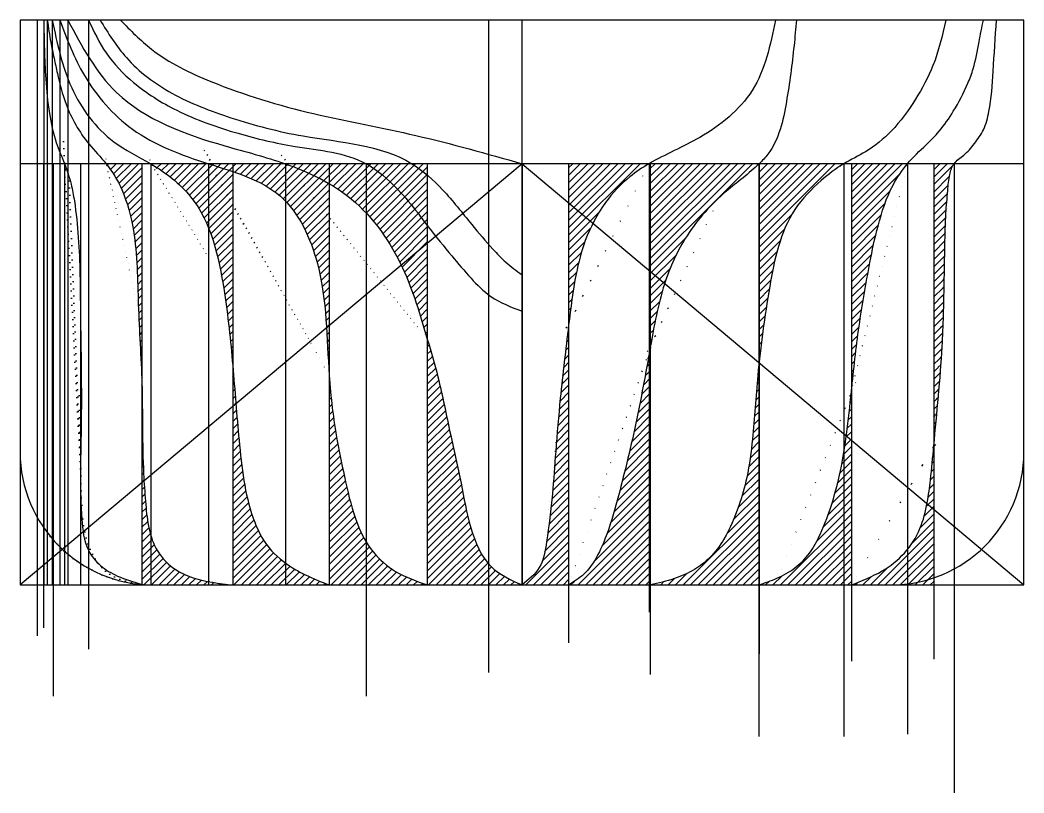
# Model space of a CAD drawing. Header units: inches. Extents: x 2352 to 5451, y 15 to 423.
# Drawn here: x 4758.13 to 4781.83, y 175.82 to 194.08 of the extents above; entities that cross this region are included whole.
import ezdxf

# ---------------------------------------------------------------- set-up
doc = ezdxf.new("R2010")
doc.units = ezdxf.units.IN
doc.header["$MEASUREMENT"] = 0
for name, color, linetype in [('St-1', 7, 'Continuous'), ('St-2', 7, 'Continuous'), ('St0', 7, 'Continuous'), ('St1', 7, 'Continuous'), ('St15', 7, 'Continuous'), ('St16', 7, 'Continuous'), ('St17', 7, 'Continuous'), ('St18', 7, 'Continuous'), ('St19', 7, 'Continuous'), ('St2', 7, 'Continuous'), ('St3', 7, 'Continuous'), ('St4', 250, 'Continuous'), ('St5', 7, 'Continuous'), ('St6', 7, 'Continuous')]:
    doc.layers.add(name, color=color, linetype=linetype)
pattern_1 = [(45, (1446.233015782568, 101.6322909856204), (-0.08838834764831845, 0.08838834764831845), [])]

msp = doc.modelspace()

# ---------------------------------------------------------------- hatches: boundary and pattern name
at = {"layer": 'St1'}
h = msp.add_hatch(dxfattribs=at)
h.set_pattern_fill('ANSI31', color=256)
h.set_pattern_definition(pattern_1)
edge = h.paths.add_edge_path()
edge.add_line((4767.745494922891, 190.6830051187676), (4764.394394922891, 190.6830051187676))
edge.add_spline(control_points=[(4764.394394922891, 190.6830051187676), (4764.951574410578, 190.4869754366319), (4766.126523384845, 189.9235456288609), (4767.223921812643, 188.3290242637896), (4767.578291011337, 187.1120182200605), (4767.745494922891, 186.5430513004991)], knot_values=[6.403456095654477, 6.403456095654477, 6.403456095654477, 6.403456095654493, 8.173420790402275, 10.19728005206136, 11.97531637048232, 11.97531637048232, 11.97531637048232, 11.97531637048285], degree=3, periodic=0)
edge.add_line((4767.745494922891, 186.5430513005), (4767.745494922891, 190.6830051187676))
edge = h.paths.add_edge_path()
edge.add_spline(control_points=[(4769.980794922892, 180.7360051187676), (4769.714207740711, 180.856538590171), (4769.123791807363, 181.123486466045), (4768.727679050899, 182.1052178487055), (4768.54642546145, 183.1732643495822), (4768.266540198642, 184.36125886965), (4768.051011905235, 185.506965570956), (4767.832854018324, 186.2457829234557), (4767.745494922891, 186.5430513004989)], knot_values=[11.97531637048231, 11.97531637048231, 11.97531637048231, 11.97531637048231, 12.82551850103684, 13.85827593492851, 14.93469141155728, 16.12363723328686, 17.50389530124209, 18.43286665709516, 18.43286665709569, 18.43286665709569, 18.43286665709569], degree=3, periodic=0)
edge.add_line((4767.745494922891, 186.543051300498), (4767.745494922891, 180.7360051187676))
edge.add_line((4767.745494922892, 180.7360051187676), (4769.980794922892, 180.7360051187676))
at = {"layer": 'St15'}
h = msp.add_hatch(dxfattribs=at)
h.set_pattern_fill('ANSI31', color=256)
h.set_pattern_definition(pattern_1)
edge = h.paths.add_edge_path()
edge.add_spline(control_points=[(4779.703294922891, 184.0192746823618), (4779.775067967114, 184.8017168457866), (4779.909595476602, 186.076290460511), (4779.947260922017, 187.6611672118284), (4779.964151122676, 188.7106489207056), (4779.976378740123, 189.4431080165093), (4780.029803523469, 189.9992076879957), (4780.061779027793, 190.3912406812279), (4780.128192845921, 190.6108953513538), (4780.180794922891, 190.6830051187675)], knot_values=[4.140971724869678, 4.140971724876218, 4.140971724876218, 4.140971724876218, 6.4974014545018, 7.983608298653781, 8.894667502636052, 9.646295111668476, 10.1818761090625, 10.56490858922714, 10.83792341538788, 10.83792341538788, 10.83792341538788, 10.8379234153879], degree=3, periodic=0)
edge.add_line((4780.180794922891, 190.6830051187676), (4779.703294922891, 190.6830051187676))
edge.add_line((4779.703294922891, 190.6830051187676), (4779.703294922891, 184.0192746823618))
h = msp.add_hatch(dxfattribs=at)
h.set_pattern_fill('ANSI31', color=256)
h.set_pattern_definition(pattern_1)
edge = h.paths.add_edge_path()
edge.add_spline(control_points=[(4779.703294922891, 184.0192746823596), (4779.678610438285, 183.7501739113454), (4779.639716684859, 183.3030376646899), (4779.553100606319, 182.647339530787), (4779.40337759816, 182.0409388909653), (4779.040336540653, 181.4645233950244), (4778.463399135914, 181.0151168932872), (4778.005494443533, 180.8339091408148), (4777.758094922891, 180.7360051187676)], knot_values=[0, 0, 0, 6.540545882671722e-12, 0.8104331370737663, 1.34611851422311, 1.984990246133205, 2.668794212794994, 3.345574741945116, 4.140971724876218, 4.140971724876218, 4.140971724876218, 4.140971724876218], degree=3, periodic=0)
edge.add_line((4777.758094922891, 180.7360051187676), (4778.690794922891, 180.7360051187676))
edge.add_arc((4778.690794922892, 183.8760051187675), 3.139999999999937, 270, 288.8112903203802)
edge.add_line((4779.703294922891, 180.9037259007262), (4779.703294922891, 184.0192746823652))
h.paths.add_polyline_path([(4779.703294922891, 180.9037259007262, -0.08226456226019375), (4778.690794922892, 180.7360051187676), (4779.703294922891, 180.7360051187676)], flags=17)
at = {"layer": 'St16'}
h = msp.add_hatch(dxfattribs=at)
h.set_pattern_fill('ANSI31', color=256)
h.set_pattern_definition(pattern_1)
edge = h.paths.add_edge_path()
edge.add_spline(control_points=[(4777.758094922891, 185.3079689657709), (4777.811552100383, 185.8213777432079), (4777.890433216915, 186.5878625870999), (4778.061187416838, 187.5982414354083), (4778.195232799009, 188.3904526086112), (4778.383345147437, 189.261750979414), (4778.643905215719, 190.0695803980606), (4778.950123196701, 190.5282370185805), (4779.08079492289, 190.683005118767)], knot_values=[5.419982918667409, 5.419982918667409, 5.419982918667409, 5.419982918667917, 6.968176551148647, 7.730231658280623, 8.49378634556909, 9.377609661384053, 10.40714513554337, 11.01493172940466, 11.01493172940466, 11.01493172940466, 11.0149317294054], degree=3, periodic=0)
edge.add_line((4779.08079492289, 190.6830051187676), (4777.758094922891, 190.6830051187676))
edge.add_line((4777.758094922891, 190.6830051187676), (4777.758094922891, 185.3079689657712))
h = msp.add_hatch(dxfattribs=at)
h.set_pattern_fill('ANSI31', color=256)
h.set_pattern_definition(pattern_1)
edge = h.paths.add_edge_path()
edge.add_spline(control_points=[(4777.758094922891, 185.3079689657707), (4777.722761576279, 184.9686235094996), (4777.66073842432, 184.3774874243158), (4777.525968141789, 183.5015385602818), (4777.329437123695, 182.7055892801858), (4777.073463343057, 182.0178751646569), (4776.794038672791, 181.4763573024246), (4776.437599477075, 181.1202039530592), (4776.014399623901, 180.886070194941), (4775.714636270465, 180.7848015447777), (4775.570194922891, 180.7360051187676)], knot_values=[0, 5.080380560684716e-13, 5.080380560684716e-13, 5.080380560684716e-13, 1.023302478842376, 1.783143160223648, 2.657317705462116, 3.476898465206649, 3.982621741797841, 4.471517422976735, 4.962963630774276, 5.419982918667917, 5.419982918667917, 5.419982918667917, 5.419982918667917], degree=3, periodic=0)
edge.add_line((4775.570194922891, 180.7360051187676), (4777.758094922891, 180.7360051187676))
edge.add_line((4777.758094922891, 180.7360051187676), (4777.758094922891, 185.3079689657707))
at = {"layer": 'St17'}
h = msp.add_hatch(dxfattribs=at)
h.set_pattern_fill('ANSI31', color=256)
h.set_pattern_definition(pattern_1)
edge = h.paths.add_edge_path()
edge.add_line((4777.580794922892, 190.6830051187676), (4775.570194922891, 190.6830051187676))
edge.add_line((4775.570194922891, 190.6830051187676), (4775.570194922891, 185.9220493953332))
edge.add_spline(control_points=[(4775.570194922891, 185.9220493953289), (4775.633057737161, 186.5404770349267), (4775.810153648753, 187.779901737284), (4776.137764027966, 189.3890863246644), (4776.969592866813, 190.2434417078546), (4777.391260301052, 190.5691594907223), (4777.580794922892, 190.6830051187676)], knot_values=[4.320649399441841, 4.320649399441841, 4.320649399441841, 4.320649399441841, 6.195834622914218, 8.10830849334483, 9.03759613194784, 9.702390790032489, 9.702390790032489, 9.702390790032489, 9.702390790032535], degree=3, periodic=0)
h = msp.add_hatch(dxfattribs=at)
h.set_pattern_fill('ANSI31', color=256)
h.set_pattern_definition(pattern_1)
edge = h.paths.add_edge_path()
edge.add_spline(control_points=[(4775.570194922891, 185.9220493953289), (4775.561974597214, 185.8411800186621), (4775.506333123057, 185.2634143634054), (4775.455143473612, 184.373761375436), (4775.322275023192, 183.340566625057), (4775.095111862548, 182.5471355536197), (4774.823036686624, 181.8962553739264), (4774.452976663812, 181.386625641534), (4774.045462675161, 181.0754665807284), (4773.563492252374, 180.8637320448901), (4773.203833565555, 180.7806759604146), (4773.010394922891, 180.7360051187676)], knot_values=[9.702390790032535, 9.702390790032535, 9.702390790032535, 9.702390790032535, 9.947601466993202, 11.45249918674701, 12.36855209667346, 13.06564590822191, 13.92339756755899, 14.47228648861593, 14.93314468652432, 15.44421621448154, 16.03897590892392, 16.03897590892392, 16.03897590892392, 16.03897590892392], degree=3, periodic=0)
edge.add_line((4773.010394922891, 180.7360051187676), (4775.570194922891, 180.7360051187676))
edge.add_line((4775.570194922891, 180.7360051187676), (4775.570194922891, 185.9220493953289))
at = {"layer": 'St18'}
h = msp.add_hatch(dxfattribs=at)
h.set_pattern_fill('ANSI31', color=256)
h.set_pattern_definition(pattern_1)
edge = h.paths.add_edge_path()
edge.add_spline(control_points=[(4773.010394922891, 186.3523190430082), (4773.100031291898, 186.854072574435), (4773.261563514471, 187.7715755296327), (4773.8443542247, 189.0607445342562), (4774.679474168272, 189.9840172460536), (4775.337843318029, 190.4483326518031), (4775.580794922891, 190.683005118768)], knot_values=[3.562186593852893, 3.562186593853861, 3.562186593853861, 3.562186593853861, 5.088717727824355, 6.347179170332634, 7.751305076528194, 8.761409941731005, 8.761409941731866, 8.761409941731866, 8.761409941731866], degree=3, periodic=0)
edge.add_line((4775.580794922891, 190.6830051187676), (4773.010394922891, 190.6830051187676))
edge.add_line((4773.010394922891, 190.6830051187676), (4773.010394922891, 186.3523190430107))
h = msp.add_hatch(dxfattribs=at)
h.set_pattern_fill('ANSI31', color=256)
h.set_pattern_definition(pattern_1)
edge = h.paths.add_edge_path()
edge.add_spline(control_points=[(4773.010394922891, 186.3523190430079), (4772.900547583328, 185.7374314571469), (4772.679671939192, 184.5227367250932), (4772.313830476774, 183.0197587137037), (4772.009294155231, 181.9477115370146), (4771.742654622602, 181.3613900225199), (4771.458167062987, 180.9655416130537), (4771.208207293053, 180.8130591856051), (4771.081894922891, 180.7360051187676)], knot_values=[8.761409941730898, 8.761409941730898, 8.761409941730898, 8.761409941731866, 10.63213926383366, 12.46744351586723, 13.40227377933358, 13.96677690410299, 14.3971348465653, 14.83676828674473, 14.83676828674473, 14.83676828674473, 14.83676828674473], degree=3, periodic=0)
edge.add_line((4771.081894922891, 180.7360051187676), (4773.010394922891, 180.7360051187676))
edge.add_line((4773.010394922891, 180.7360051187676), (4773.010394922891, 186.3523190430098))
at = {"layer": 'St19'}
h = msp.add_hatch(dxfattribs=at)
h.set_pattern_fill('ANSI31', color=256)
h.set_pattern_definition(pattern_1)
edge = h.paths.add_edge_path()
edge.add_spline(control_points=[(4771.081894922891, 186.8676615960261), (4771.130750103129, 187.2735150427597), (4771.211237139504, 187.9501213167917), (4771.465891502617, 188.9420091167188), (4771.883189714802, 189.7406779597535), (4772.434292461298, 190.3351717954931), (4772.822136856944, 190.5907201768233), (4772.980794922892, 190.6830051187679)], knot_values=[4.761142450283289, 4.761142450283289, 4.761142450283289, 4.761142450291885, 5.986752140143097, 6.803563499735641, 7.820874046426892, 8.65461430493844, 9.206062706610819, 9.206062706611679, 9.206062706611679, 9.206062706611679], degree=3, periodic=0)
edge.add_line((4772.980794922892, 190.6830051187676), (4771.081894922891, 190.6830051187676))
edge.add_line((4771.081894922891, 190.6830051187676), (4771.081894922891, 186.8676615960318))
h = msp.add_hatch(dxfattribs=at)
h.set_pattern_fill('ANSI31', color=256)
h.set_pattern_definition(pattern_1)
edge = h.paths.add_edge_path()
edge.add_spline(control_points=[(4771.081894922891, 186.8676615960232), (4771.012774611215, 186.2934601173501), (4770.891389758009, 185.3016449123802), (4770.780608262045, 183.9737478456415), (4770.702668004361, 182.835695528487), (4770.592219283547, 181.9339807674129), (4770.45953187093, 181.1227682658242), (4770.13537983197, 180.8608915436967), (4769.980794922892, 180.7360051187676)], knot_values=[9.206062706603081, 9.206062706611677, 9.206062706611677, 9.206062706611677, 10.9400553629694, 12.20287516068204, 13.20820326244025, 14.34644842344412, 14.9791694552818, 15.55598598360373, 15.55598598360373, 15.55598598360373, 15.55598598360373], degree=3, periodic=0)
edge.add_line((4769.980794922892, 180.7360051187676), (4771.081894922891, 180.7360051187676))
edge.add_line((4771.081894922891, 180.7360051187676), (4771.081894922891, 186.8676615960308))
at = {"layer": 'St2'}
h = msp.add_hatch(dxfattribs=at)
h.set_pattern_fill('ANSI31', color=256)
h.set_pattern_definition(pattern_1)
edge = h.paths.add_edge_path()
edge.add_line((4765.428994922891, 190.6830051187676), (4762.58079492289, 190.6830051187676))
edge.add_spline(control_points=[(4762.58079492289, 190.6830051187676), (4763.18990716096, 190.4884049125666), (4764.439072403472, 190.1434932462052), (4765.388256935811, 188.0478267170622), (4765.368090982347, 186.5696083905174), (4765.428994922891, 185.6900753198458)], knot_values=[5.106627802663025, 5.106627802663025, 5.106627802663025, 5.106627802663041, 6.967474303878229, 8.78220325054414, 11.43144877855364, 11.43144877856714, 11.43144877856714, 11.43144877856714], degree=3, periodic=0)
edge.add_line((4765.428994922891, 185.6900753198478), (4765.428994922891, 190.6830051187676))
edge = h.paths.add_edge_path()
edge.add_spline(control_points=[(4767.745494922892, 180.7360051187676), (4767.48685491663, 180.8257441292255), (4767.004586219738, 180.993074451628), (4766.416358418771, 181.5055738153298), (4766.025229836426, 182.2547475761183), (4765.81706112596, 183.1594054211639), (4765.56477941066, 184.3245191161571), (4765.464906194839, 185.1714692821143), (4765.428994922891, 185.6900753198414)], knot_values=[11.43144877855364, 11.43144877855364, 11.43144877855364, 11.43144877855364, 12.24674896503065, 12.95168443038197, 13.70961348426579, 14.74165163080245, 15.72681390946953, 17.28890949412457, 17.28890949412457, 17.28890949412457, 17.28890949413807], degree=3, periodic=0)
edge.add_line((4765.428994922891, 185.6900753198414), (4765.428994922891, 180.7360051187676))
edge.add_line((4765.428994922891, 180.7360051187676), (4767.745494922892, 180.7360051187676))
at = {"layer": 'St3'}
h = msp.add_hatch(dxfattribs=at)
h.set_pattern_fill('ANSI31', color=256)
h.set_pattern_definition(pattern_1)
edge = h.paths.add_edge_path()
edge.add_line((4763.151494922892, 190.6830051187676), (4761.215494922893, 190.6830051187676))
edge.add_spline(control_points=[(4761.215494922893, 190.6830051187676), (4761.569339716757, 190.4723720474367), (4762.548960239937, 189.7293817324906), (4762.961002077494, 187.8596814446533), (4763.099807890711, 186.5088583796261), (4763.151494922891, 185.9190666643917)], knot_values=[4.293740718904703, 4.293740718904707, 4.293740718904707, 4.293740718904707, 5.515178663675556, 7.863794907414716, 9.649581624411411, 9.649581624411411, 9.649581624411411, 9.649581624416138], degree=3, periodic=0)
edge.add_line((4763.151494922892, 185.9190666643815), (4763.151494922892, 190.6830051187676))
edge = h.paths.add_edge_path()
edge.add_spline(control_points=[(4765.428994922891, 180.7360051187676), (4765.239587455507, 180.8099540401369), (4764.942490251612, 180.9259474488088), (4764.451234193087, 181.1965628065713), (4763.952387478364, 181.5940836245236), (4763.587883236812, 182.3427226143752), (4763.395006795842, 183.2134217083492), (4763.269245726299, 184.4227727083681), (4763.202765064818, 185.3340320111737), (4763.151494922891, 185.9190666643901)], knot_values=[9.649581624411411, 9.649581624411411, 9.649581624411411, 9.649581624411411, 10.25841756511729, 10.60457805676821, 11.33261219620889, 12.12701433145465, 13.04349944258291, 14.00220413508597, 15.77358729579788, 15.77358729580261, 15.77358729580261, 15.77358729580261], degree=3, periodic=0)
edge.add_line((4763.151494922892, 185.9190666643817), (4763.151494922892, 180.7360051187676))
edge.add_line((4763.151494922892, 180.7360051187676), (4765.428994922891, 180.7360051187676))
at = {"layer": 'St4'}
h = msp.add_hatch(dxfattribs=at)
h.set_pattern_fill('ANSI31', color=256)
h.set_pattern_definition(pattern_1)
edge = h.paths.add_edge_path()
edge.add_line((4761.006094922891, 190.6830051187676), (4760.163294922891, 190.6830051187676))
edge.add_spline(control_points=[(4760.163294922891, 190.6830051187674), (4760.310116747995, 190.4983413485365), (4760.608182899811, 190.0001841732444), (4760.898597252641, 188.8670626033357), (4760.902962208292, 187.3202364296721), (4760.988448869771, 186.1194252687363), (4761.006094922891, 185.4979590613051)], knot_values=[3.74048075509568, 3.740480755095913, 3.740480755095913, 3.740480755095913, 4.448370696101047, 5.459354286910619, 7.20614947166488, 9.071958560954902, 9.071958560982434, 9.071958560982434, 9.071958560982434], degree=3, periodic=0)
edge.add_line((4761.006094922892, 185.4979590613026), (4761.006094922891, 190.6830051187676))
edge = h.paths.add_edge_path()
edge.add_spline(control_points=[(4763.151494922892, 180.7360051187676), (4762.833695436544, 180.7721445583979), (4762.344941299368, 180.8277245747081), (4761.69787816497, 181.1219910770967), (4761.310914827316, 181.5649772478293), (4761.142002029354, 182.1393213162077), (4761.087404245181, 182.731690578717), (4761.007285834655, 183.8548412743243), (4761.026334401114, 184.7851565050447), (4761.006094922892, 185.497959061296)], knot_values=[9.071958560954902, 9.071958560954902, 9.071958560954902, 9.071958560954902, 10.02556958870549, 10.5385478887952, 11.17000624077587, 11.71685997047387, 12.30766465082906, 12.95410949856396, 15.09413492945524, 15.09413492945524, 15.09413492945524, 15.09413492948277], degree=3, periodic=0)
edge.add_line((4761.006094922892, 185.4979590613047), (4761.006094922892, 180.7471820317267))
edge.add_arc((4761.270794922892, 183.8760051187675), 3.139999999999936, 265.164263274259, 270)
edge.add_line((4761.270794922892, 180.7360051187676), (4763.151494922892, 180.7360051187676))
at = {"layer": 'St5'}
h = msp.add_hatch(dxfattribs=at)
h.set_pattern_fill('ANSI31', color=256)
h.set_pattern_definition(pattern_1)
h.paths.add_polyline_path([(4769.980794922892, 194.0760051187676), (4758.773594922892, 194.0760051187676), (4758.773594922891, 181.9724315951025, 0.2340062996317556), (4761.270794922892, 180.7360051187676), (4769.980794922892, 180.7360051187676)])
h.paths.add_polyline_path([(4769.980794922892, 190.6830051187676), (4761.006094922891, 190.6830051187676), (4761.006094922892, 180.7471820317267, 0.02110301372142997), (4761.270794922892, 180.7360051187676), (4769.980794922892, 180.7360051187676)])
edge = h.paths.add_edge_path(flags=16)
edge.add_line((4761.006094922891, 190.6830051187676), (4759.556794922891, 190.6830051187676))
edge.add_line((4759.556794922892, 190.6830051187676), (4759.556794922891, 183.5228148121332))
edge.add_spline(control_points=[(4759.556794922893, 183.5228148121144), (4759.55905594094, 183.413189041434), (4759.561295407205, 183.3035253121514), (4759.564003743276, 183.1938382600264)], knot_values=[10.62933537937585, 10.62933537937585, 10.62933537937585, 10.6293353794038, 10.95852070276817, 10.95852070276817, 10.95852070276817, 10.95852070276817], degree=3, periodic=0)
edge.add_spline(control_points=[(4759.564003743276, 183.1938382600264), (4759.564845174786, 183.1597604574935), (4759.565731863185, 183.1256804037606), (4759.566678515274, 183.0915985377257)], knot_values=[10.95852070276817, 10.95852070276817, 10.95852070276817, 10.95852070276817, 11.06079268682631, 11.06079268682631, 11.06079268682631, 11.06079268682631], degree=3, periodic=0)
edge.add_spline(control_points=[(4759.566678515274, 183.0915985377257), (4759.568308740619, 183.0329063080704), (4759.570116795069, 182.9742087038285), (4759.572177787276, 182.9155079664828)], knot_values=[11.06079268682631, 11.06079268682631, 11.06079268682631, 11.06079268682631, 11.23691481492537, 11.23691481492537, 11.23691481492537, 11.23691481492537], degree=3, periodic=0)
edge.add_spline(control_points=[(4759.572177787276, 182.9155079664828), (4759.573717853691, 182.8716441256586), (4759.578034680951, 182.7590169281561), (4759.583489163985, 182.646384363154), (4759.587723210338, 182.577694525615)], knot_values=[11.23691481492537, 11.23691481492537, 11.23691481492537, 11.23691481492537, 11.36852121957856, 11.57482114281365, 11.57482114281365, 11.57482114281365, 11.57482114281365], degree=3, periodic=0)
edge.add_spline(control_points=[(4759.587723210338, 182.577694525615), (4759.590687828942, 182.529598885366), (4759.594095619795, 182.4815400375002), (4759.59811132107, 182.4335444302965)], knot_values=[11.57482114281365, 11.57482114281365, 11.57482114281365, 11.57482114281365, 11.71926939377468, 11.71926939377468, 11.71926939377468, 11.71926939377468], degree=3, periodic=0)
edge.add_spline(control_points=[(4759.59811132107, 182.4335444302965), (4759.601264087714, 182.3958626060989), (4759.604791568815, 182.3582197632864), (4759.608773487721, 182.3206287012321)], knot_values=[11.71926939377468, 11.71926939377468, 11.71926939377468, 11.71926939377468, 11.83267713909703, 11.83267713909703, 11.83267713909703, 11.83267713909703], degree=3, periodic=0)
edge.add_spline(control_points=[(4759.608773487721, 182.3206287012321), (4759.614387672812, 182.2676283300247), (4759.623395869895, 182.1945164147395), (4759.634556636446, 182.121669665612), (4759.637827481798, 182.1015572326932)], knot_values=[11.83267713909703, 11.83267713909703, 11.83267713909703, 11.83267713909703, 11.99257293004832, 12.05367626579677, 12.05367626579677, 12.05367626579677, 12.05367626579677], degree=3, periodic=0)
edge.add_spline(control_points=[(4759.637827481798, 182.1015572326932), (4759.643533298202, 182.0664721591651), (4759.649802212034, 182.0314745131384), (4759.656742984059, 181.9966092003451)], knot_values=[12.05367626579677, 12.05367626579677, 12.05367626579677, 12.05367626579677, 12.1602677973232, 12.1602677973232, 12.1602677973232, 12.1602677973232], degree=3, periodic=0)
edge.add_spline(control_points=[(4759.656742984059, 181.9966092003451), (4759.660135494706, 181.9795677322637), (4759.663688516242, 181.9625578793729), (4759.667414748924, 181.945584885424)], knot_values=[12.1602677973232, 12.1602677973232, 12.1602677973232, 12.1602677973232, 12.21236760761382, 12.21236760761382, 12.21236760761382, 12.21236760761382], degree=3, periodic=0)
edge.add_spline(control_points=[(4759.667414748924, 181.945584885424), (4759.679042528785, 181.8926203354244), (4759.692356976221, 181.840014704488), (4759.70774400748, 181.787927331799)], knot_values=[12.21236760761382, 12.21236760761382, 12.21236760761382, 12.21236760761382, 12.37494605520035, 12.37494605520035, 12.37494605520035, 12.37494605520035], degree=3, periodic=0)
edge.add_spline(control_points=[(4759.70774400748, 181.787927331799), (4759.715732944383, 181.7608836008301), (4759.724280583525, 181.733979575692), (4759.733440937564, 181.7072375574214)], knot_values=[12.37494605520035, 12.37494605520035, 12.37494605520035, 12.37494605520035, 12.45935668239991, 12.45935668239991, 12.45935668239991, 12.45935668239991], degree=3, periodic=0)
edge.add_spline(control_points=[(4759.733440937564, 181.7072375574214), (4759.736831036453, 181.6973407689323), (4759.740305054022, 181.6874661692343), (4759.743865728038, 181.6776148887097)], knot_values=[12.45935668239991, 12.45935668239991, 12.45935668239991, 12.45935668239991, 12.49059569043475, 12.49059569043475, 12.49059569043475, 12.49059569043475], degree=3, periodic=0)
edge.add_spline(control_points=[(4759.743865728038, 181.6776148887097), (4759.746848175645, 181.6693633812995), (4759.749891420242, 181.6611282343064), (4759.752997070688, 181.6529101120041)], knot_values=[12.49059569043475, 12.49059569043475, 12.49059569043475, 12.49059569043475, 12.51676172089534, 12.51676172089534, 12.51676172089534, 12.51676172089534], degree=3, periodic=0)
edge.add_spline(control_points=[(4759.752997070688, 181.6529101120041), (4759.763380800269, 181.6254328536542), (4759.774462162643, 181.5981459137265), (4759.786301291805, 181.57107412067)], knot_values=[12.51676172089534, 12.51676172089534, 12.51676172089534, 12.51676172089534, 12.60424773686222, 12.60424773686222, 12.60424773686222, 12.60424773686222], degree=3, periodic=0)
edge.add_spline(control_points=[(4759.786301291805, 181.57107412067), (4759.786302579522, 181.57107117613), (4759.786303867247, 181.5710682315925), (4759.786305154982, 181.5710652870576)], knot_values=[12.60424773686222, 12.60424773686222, 12.60424773686222, 12.60424773686222, 12.60425725252574, 12.60425725252574, 12.60425725252574, 12.60425725252574], degree=3, periodic=0)
edge.add_spline(control_points=[(4759.786305154982, 181.5710652870576), (4759.791320623136, 181.5595969105503), (4759.802141315501, 181.5355885726813), (4759.81358219121, 181.5117589206571), (4759.819744797618, 181.4993347807331)], knot_values=[12.60425725252574, 12.60425725252574, 12.60425725252574, 12.60425725252574, 12.64131886505783, 12.68210554437949, 12.68210554437949, 12.68210554437949, 12.68210554437949], degree=3, periodic=0)
edge.add_spline(control_points=[(4759.819744797618, 181.4993347807331), (4759.824100540618, 181.4905533728484), (4759.828540432894, 181.4818023460111), (4759.833063840586, 181.4730858546362)], knot_values=[12.68210554437949, 12.68210554437949, 12.68210554437949, 12.68210554437949, 12.71093365397699, 12.71093365397699, 12.71093365397699, 12.71093365397699], degree=3, periodic=0)
edge.add_spline(control_points=[(4759.833063840586, 181.4730858546362), (4759.837157591946, 181.4651973000669), (4759.841319746774, 181.4573370318361), (4759.84554983522, 181.4495081294215)], knot_values=[12.71093365397699, 12.71093365397699, 12.71093365397699, 12.71093365397699, 12.73702352269915, 12.73702352269915, 12.73702352269915, 12.73702352269915], degree=3, periodic=0)
edge.add_spline(control_points=[(4759.84554983522, 181.4495081294215), (4759.859596559075, 181.4235109353467), (4759.874392376279, 181.3978596072041), (4759.889920082603, 181.3726669046791)], knot_values=[12.73702352269915, 12.73702352269915, 12.73702352269915, 12.73702352269915, 12.82365934272075, 12.82365934272075, 12.82365934272075, 12.82365934272075], degree=3, periodic=0)
edge.add_spline(control_points=[(4759.889920082603, 181.3726669046791), (4759.904060122683, 181.3497256011785), (4759.918807083472, 181.3271646140076), (4759.934147973291, 181.3050690930092)], knot_values=[12.82365934272075, 12.82365934272075, 12.82365934272075, 12.82365934272075, 12.9025527698617, 12.9025527698617, 12.9025527698617, 12.9025527698617], degree=3, periodic=0)
edge.add_spline(control_points=[(4759.934147973291, 181.3050690930092), (4759.939723176257, 181.2970391145881), (4759.945376822336, 181.2890706125614), (4759.951108287942, 181.2811676740195)], knot_values=[12.9025527698617, 12.9025527698617, 12.9025527698617, 12.9025527698617, 12.93122430548883, 12.93122430548883, 12.93122430548883, 12.93122430548883], degree=3, periodic=0)
edge.add_spline(control_points=[(4759.951108287942, 181.2811676740195), (4759.956420121601, 181.2738433528349), (4759.961798796754, 181.2665753460659), (4759.967243816999, 181.2593669072106)], knot_values=[12.93122430548883, 12.93122430548883, 12.93122430548883, 12.93122430548883, 12.95779664116803, 12.95779664116803, 12.95779664116803, 12.95779664116803], degree=3, periodic=0)
edge.add_spline(control_points=[(4759.967243816999, 181.2593669072106), (4759.984981381217, 181.2358848738411), (4760.00342298614, 181.2130349631239), (4760.022551471845, 181.1909296443663)], knot_values=[12.95779664116803, 12.95779664116803, 12.95779664116803, 12.95779664116803, 13.04435802923673, 13.04435802923673, 13.04435802923673, 13.04435802923673], degree=3, periodic=0)
edge.add_spline(control_points=[(4760.022551471845, 181.1909296443663), (4760.039998525363, 181.1707674273782), (4760.058017010638, 181.1512246533869), (4760.076593906801, 181.1323866635494)], knot_values=[13.04435802923673, 13.04435802923673, 13.04435802923673, 13.04435802923673, 13.12331049801416, 13.12331049801416, 13.12331049801416, 13.12331049801416], degree=3, periodic=0)
edge.add_spline(control_points=[(4760.076593906801, 181.1323866635494), (4760.083229838084, 181.1256574658959), (4760.089937023708, 181.1190182001041), (4760.096714870166, 181.1124727561302)], knot_values=[13.12331049801416, 13.12331049801416, 13.12331049801416, 13.12331049801416, 13.1515134417582, 13.1515134417582, 13.1515134417582, 13.1515134417582], degree=3, periodic=0)
edge.add_spline(control_points=[(4760.096714870166, 181.1124727561302), (4760.102835816489, 181.1065616881425), (4760.109014390667, 181.1007271370841), (4760.115250155573, 181.094971967959)], knot_values=[13.1515134417582, 13.1515134417582, 13.1515134417582, 13.1515134417582, 13.17698299257681, 13.17698299257681, 13.17698299257681, 13.17698299257681], degree=3, periodic=0)
edge.add_spline(control_points=[(4760.115250155573, 181.094971967959), (4760.135299235176, 181.0764680882169), (4760.155939515617, 181.0587848076671), (4760.1771564684, 181.0420173487616)], knot_values=[13.17698299257681, 13.17698299257681, 13.17698299257681, 13.17698299257681, 13.25887207267031, 13.25887207267031, 13.25887207267031, 13.25887207267031], degree=3, periodic=0)
edge.add_spline(control_points=[(4760.1771564684, 181.0420173487616), (4760.188073498311, 181.033389773809), (4760.199143204688, 181.0250046665514), (4760.210363608353, 181.016874998896)], knot_values=[13.25887207267031, 13.25887207267031, 13.25887207267031, 13.25887207267031, 13.30100750775904, 13.30100750775904, 13.30100750775904, 13.30100750775904], degree=3, periodic=0)
edge.add_spline(control_points=[(4760.210363608353, 181.016874998896), (4760.214556199676, 181.0138372851837), (4760.218769831376, 181.0108352359869), (4760.223004400202, 181.007869528052)], knot_values=[13.30100750775904, 13.30100750775904, 13.30100750775904, 13.30100750775904, 13.31675174164049, 13.31675174164049, 13.31675174164049, 13.31675174164049], degree=3, periodic=0)
edge.add_spline(control_points=[(4760.223004400202, 181.007869528052), (4760.226281346962, 181.0055744969847), (4760.229570831986, 181.0033012289987), (4760.232872807424, 181.0010500377159)], knot_values=[13.31675174164049, 13.31675174164049, 13.31675174164049, 13.31675174164049, 13.32893551249149, 13.32893551249149, 13.32893551249149, 13.32893551249149], degree=3, periodic=0)
edge.add_spline(control_points=[(4760.232872807424, 181.0010500377159), (4760.233015570661, 181.0009527058726), (4760.244368061214, 180.9932174531424), (4760.25586812155, 180.9857432322391), (4760.267360104351, 180.9786045847709)], knot_values=[13.32893551249149, 13.32893551249149, 13.32893551249149, 13.32893551249149, 13.32946228641958, 13.37081757021032, 13.37081757021032, 13.37081757021032, 13.37081757021032], degree=3, periodic=0)
edge.add_spline(control_points=[(4760.267360104351, 180.9786045847709), (4760.278706137839, 180.9715565988293), (4760.290185289691, 180.9647440820292), (4760.301790519246, 180.958154580352)], knot_values=[13.37081757021032, 13.37081757021032, 13.37081757021032, 13.37081757021032, 13.41164763782069, 13.41164763782069, 13.41164763782069, 13.41164763782069], degree=3, periodic=0)
edge.add_spline(control_points=[(4760.301790519246, 180.958154580352), (4760.306115061504, 180.955699085755), (4760.310457110738, 180.9532745587285), (4760.314816302635, 180.9508803548528)], knot_values=[13.41164763782069, 13.41164763782069, 13.41164763782069, 13.41164763782069, 13.42686244697007, 13.42686244697007, 13.42686244697007, 13.42686244697007], degree=3, periodic=0)
edge.add_spline(control_points=[(4760.314816302635, 180.9508803548528), (4760.326072564793, 180.944698065309), (4760.337443129188, 180.9387179616108), (4760.348921723365, 180.9329289486033)], knot_values=[13.42686244697007, 13.42686244697007, 13.42686244697007, 13.42686244697007, 13.46614997652072, 13.46614997652072, 13.46614997652072, 13.46614997652072], degree=3, periodic=0)
edge.add_spline(control_points=[(4760.348921723365, 180.9329289486033), (4760.373124059058, 180.9207229559546), (4760.397806659445, 180.9093664893296), (4760.422910729163, 180.8987555473448)], knot_values=[13.46614997652072, 13.46614997652072, 13.46614997652072, 13.46614997652072, 13.54898677378893, 13.54898677378893, 13.54898677378893, 13.54898677378893], degree=3, periodic=0)
edge.add_spline(control_points=[(4760.422910729163, 180.8987555473448), (4760.435969613972, 180.8932358419481), (4760.449142547363, 180.8879178737191), (4760.462421253177, 180.8827870032)], knot_values=[13.54898677378893, 13.54898677378893, 13.54898677378893, 13.54898677378893, 13.59207764334393, 13.59207764334393, 13.59207764334393, 13.59207764334393], degree=3, periodic=0)
edge.add_spline(control_points=[(4760.462421253177, 180.8827870032), (4760.486083643639, 180.8736438936723), (4760.510081909489, 180.8650949041907), (4760.534369219279, 180.8570571959941)], knot_values=[13.59207764334393, 13.59207764334393, 13.59207764334393, 13.59207764334393, 13.66886471846446, 13.66886471846446, 13.66886471846446, 13.66886471846446], degree=3, periodic=0)
edge.add_spline(control_points=[(4760.534369219279, 180.8570571959941), (4760.586004356047, 180.8399689237396), (4760.638945951586, 180.8251916077936), (4760.692743982256, 180.8119292146413)], knot_values=[13.66886471846446, 13.66886471846446, 13.66886471846446, 13.66886471846446, 13.83211503972402, 13.83211503972402, 13.83211503972402, 13.83211503972402], degree=3, periodic=0)
edge.add_spline(control_points=[(4760.692743982256, 180.8119292146413), (4760.722532378134, 180.8045857224617), (4760.75258335057, 180.7977066941959), (4760.782820502346, 180.791156993063)], knot_values=[13.83211503972402, 13.83211503972402, 13.83211503972402, 13.83211503972402, 13.92250803620094, 13.92250803620094, 13.92250803620094, 13.92250803620094], degree=3, periodic=0)
edge.add_spline(control_points=[(4760.782820502346, 180.791156993063), (4760.799057886567, 180.787639796251), (4760.815348959363, 180.7842175675694), (4760.83168189023, 180.7808693803962)], knot_values=[13.92250803620094, 13.92250803620094, 13.92250803620094, 13.92250803620094, 13.97104917610749, 13.97104917610749, 13.97104917610749, 13.97104917610749], degree=3, periodic=0)
edge.add_spline(control_points=[(4760.83168189023, 180.7808693803962), (4760.889470234292, 180.7690229950834), (4760.947782578593, 180.7581034983039), (4761.006094922892, 180.7471840015245)], knot_values=[13.97104917610749, 13.97104917610749, 13.97104917610749, 13.97104917610749, 14.14279496482971, 14.14279496482971, 14.14279496482971, 14.14279496482971], degree=3, periodic=0)
edge.add_line((4761.006094922892, 180.7471840015245), (4761.006094922891, 190.6830051187676))
h.paths.add_polyline_path([(4759.180794922891, 190.6830051187676), (4758.773594922892, 190.6830051187676), (4758.773594922891, 181.9724315951025, 0.04783040297424605), (4759.180794922892, 181.5326101456568)], flags=16)
edge = h.paths.add_edge_path(flags=16)
edge.add_spline(control_points=[(4759.556794922891, 183.5228148121237), (4759.530890984744, 184.7787708120564), (4759.480719398997, 186.9631525464662), (4759.555490637141, 189.2686356897639), (4759.284315706719, 190.3767607079978), (4759.219812666238, 190.5675873516452), (4759.180794922901, 190.6830051188294)], knot_values=[3.439763911072406, 3.439763911100354, 3.439763911100354, 3.439763911100354, 7.21116072262118, 10.02517062349896, 10.26409216256273, 10.62933537930596, 10.6293353794038, 10.6293353794038, 10.6293353794038], degree=3, periodic=0)
edge.add_line((4759.180794922891, 190.6830051188641), (4759.180794922892, 181.5326101456567))
edge.add_arc((4761.270794922892, 183.8760051187675), 3.139999999999915, 228.2712365701159, 236.9165560794923)
edge.add_line((4759.556794922891, 181.2450729645685), (4759.556794922891, 183.5228148120956))
h.paths.add_polyline_path([(4769.980794922892, 194.0760051187676), (4758.773594922892, 194.0760051187676), (4758.773594922892, 190.6830051187676), (4759.180794922891, 190.6830051187676), (4769.980794922892, 190.6830051187676)], flags=17)
edge = h.paths.add_edge_path(flags=16)
edge.add_line((4759.556794922892, 190.6830051187676), (4759.180794922923, 190.6830051187676))
edge.add_spline(control_points=[(4759.180794922901, 190.6830051188294), (4759.219812666238, 190.5675873516452), (4759.284315706719, 190.3767607079978), (4759.555490637141, 189.2686356897639), (4759.480719398997, 186.9631525464662), (4759.530890984744, 184.7787708120564), (4759.556794922891, 183.5228148121237)], knot_values=[3.439763911072407, 3.439763911072407, 3.439763911072407, 3.439763911170243, 3.805007127913473, 4.043928666977246, 6.857938567855026, 10.62933537937585, 10.62933537937585, 10.62933537937585, 10.6293353794038], degree=3, periodic=0)
edge.add_line((4759.556794922891, 183.5228148121018), (4759.556794922891, 190.6830051187676))
edge = h.paths.add_edge_path(flags=16)
edge.add_spline(control_points=[(4761.006094922892, 180.7471840015245), (4760.729946462274, 180.7988952174362), (4760.220154682585, 180.8943581895295), (4759.761704465346, 181.5115080645366), (4759.611887031366, 182.1516262227016), (4759.571035059508, 182.8223097618045), (4759.561872040267, 183.2766500786045), (4759.556794922891, 183.5228148121144)], knot_values=[10.62933537937585, 10.62933537937585, 10.62933537937585, 10.62933537937585, 11.44266805778598, 12.13081147914773, 12.77955741415724, 13.40360912462699, 14.14279496480176, 14.1427949648297, 14.1427949648297, 14.1427949648297], degree=3, periodic=0)
edge.add_line((4759.556794922891, 183.5228148120958), (4759.556794922891, 181.2450729645685))
edge.add_arc((4761.270794922892, 183.8760051187675), 3.139999999999916, 236.916556079492, 265.1646094653941)

# ---------------------------------------------------------------- linework, layer by layer
for p, q in [((4781.830794922892, 194.0760051187676), (4758.130794922891, 194.0760051187676)), ((4758.130794922891, 194.0760051187676), (4758.130794922891, 190.6830051187676)), ((4769.980794922892, 180.7360051187676), (4769.980794922892, 194.0760051187676)), ((4781.830794922891, 183.8760051187676), (4781.830794922892, 194.0760051187676)), ((4781.830794922892, 190.6830051187676), (4758.130794922891, 190.6830051187676)), ((4758.130794922891, 190.6830051187676), (4758.130794922891, 183.8760051187676)), ((4781.830794922892, 183.8760051187676), (4781.830794922892, 190.6830051187676)), ((4758.130794922891, 183.8760051187676), (4758.130794922891, 180.7360051187676)), ((4781.830794922892, 180.7360051187676), (4781.830794922891, 183.8760051187676)), ((4758.130794922891, 180.7360051187676), (4761.270794922892, 180.7360051187676)), ((4761.270794922892, 180.7360051187676), (4778.690794922893, 180.7360051187676)), ((4778.690794922892, 180.7360051187676), (4781.830794922892, 180.7360051187676))]:
    msp.add_line(p, q)
at = {"color": 5}
for q in [(4758.130794922891, 180.7360051187676), (4781.830794922892, 180.7360051187676)]:
    msp.add_line((4769.980794922892, 190.6830051187676), q, dxfattribs=at)
for centre, start, end in [((4761.270794922892, 183.8760051187676), 180, 270), ((4778.690794922892, 183.8760051187676), 270, 0)]:
    msp.add_arc(centre, 3.14, start, end)
at = {"layer": 'St-1'}
msp.add_spline([(4760.019594922892, 194.0760051187676), (4760.6407455239, 193.1884430183819), (4761.714975069964, 192.3504416072834), (4763.109842049827, 191.7708730104683), (4764.81060784708, 191.3389809981132), (4767.380794922891, 190.6830051187676), (4768.105829135909, 190.0688144486317), (4768.793128760489, 189.2484502112021), (4769.292950453952, 188.6658796451262), (4769.600567164881, 188.3556398991705), (4769.980794922892, 188.0606051187676)], degree=3, dxfattribs=at)
at = {"layer": 'St-2'}
msp.add_spline([(4760.500794922892, 194.0760051187676), (4761.235239078748, 193.3886564819514), (4762.631647612084, 192.6276476061472), (4765.061681969403, 191.86777232421), (4767.476033437711, 191.3506214843934), (4769.980794922892, 190.6830051187676)], degree=3, dxfattribs=at)
at = {"layer": 'St0', "color": 5}
for p, q in [((4759.748994922892, 194.0760051187676), (4759.748994922892, 179.2214692335202)), ((4769.189594922892, 194.0760051187676), (4769.189594922892, 178.667294106153)), ((4766.298994922891, 190.6830051187717), (4766.298994922891, 178.1131189787858))]:
    msp.add_line(p, q, dxfattribs=at)
at = {"layer": 'St0'}
msp.add_spline([(4759.748994922892, 194.0760051187676), (4760.163899234395, 193.3000331285549), (4760.809076336981, 192.6048838811081), (4761.831632555591, 191.9444651459872), (4763.277860001502, 191.4013479971773), (4764.627709069268, 191.0929210345917), (4766.298994922891, 190.6830051187676), (4767.0505248607, 190.0735301024384), (4767.525852350286, 189.5122222767714), (4767.773786481773, 189.1843260207912), (4768.326453310868, 188.506610915275), (4768.776956670005, 187.9796106191476), (4769.243944981031, 187.5514215189565), (4769.980794922892, 187.2016051187676)], degree=3, dxfattribs=at)
at = {"layer": 'St1'}
for p, q in [((4759.255194922892, 194.0760051187676), (4759.255194922892, 180.7360051187676)), ((4764.394394922891, 190.6830051187676), (4764.394394922891, 180.7360051187676)), ((4767.745494922891, 190.6830051187676), (4767.745494922892, 180.7360051187676)), ((4769.980794922892, 190.6830051187676), (4769.980794922892, 180.7360051187676))]:
    msp.add_line(p, q, dxfattribs=at)
msp.add_spline([(4759.255194922892, 194.0760051187676), (4760.408208365803, 192.3663343241925), (4762.962862033099, 191.1062039496238), (4764.394394922891, 190.6830051187676), (4765.954790747985, 189.8475771507861), (4767.160566800031, 188.2221201617168), (4767.745494922891, 186.5430513004986), (4767.996097488894, 185.6485200635321), (4768.289569718609, 184.2998220304122), (4768.541451274875, 183.1378634043755), (4768.7734183387, 182.0867394537273), (4769.250020660512, 181.1705308835304), (4769.980794922892, 180.7360051187676)], degree=3, dxfattribs=at)
at = {"layer": 'St15', "color": 5}
for p, q in [((4779.703294922891, 190.6830051187676), (4779.703294922891, 178.9831947650351)), ((4780.180794922891, 190.6830051187676), (4780.180794922891, 175.8244510364128))]:
    msp.add_line(p, q, dxfattribs=at)
msp.add_spline([(4777.758094922891, 180.7360051187676), (4778.481625260052, 181.0663991436296), (4779.009496112111, 181.4899369202011), (4779.375829817568, 182.0673340808006), (4779.548580322159, 182.6824067212241), (4779.624585243051, 183.2126727632179), (4779.703294922891, 184.0192746823553), (4779.900921258833, 186.3674026392683), (4779.949459710928, 187.8528166563936), (4779.965105400834, 188.7637415081504), (4779.989177675255, 189.5149835385667), (4780.033073959122, 190.0487626324176), (4780.081369442857, 190.4287381936211), (4780.180794922891, 190.6830051187676), (4780.408964420108, 190.8859375974447), (4780.662969434721, 191.1586375496935), (4780.873832839921, 191.4845526976377), (4781.006224827232, 191.9179407960824), (4781.103187609921, 192.8649828741369), (4781.184494922892, 194.0760051187676)], degree=3, dxfattribs=at)
at = {"layer": 'St16'}
for p, q in [((4777.758094922891, 190.6830051187676), (4777.758094922891, 178.9356615164871)), ((4779.080794922892, 190.6830051187676), (4779.080794922892, 177.2104365635961))]:
    msp.add_line(p, q, dxfattribs=at)
msp.add_spline([(4775.570194922891, 180.7360051187676), (4775.998757349523, 180.8947529565063), (4776.424905447823, 181.1395328034567), (4776.76937568214, 181.4864611025981), (4777.017858688551, 181.9269292944249), (4777.308695497872, 182.693171144031), (4777.521384847118, 183.5410770210363), (4777.642217430593, 184.2912485666528), (4777.758094922891, 185.3079689657712), (4777.939485538799, 186.8454997681016), (4778.061135379488, 187.5977824959149), (4778.193722477757, 188.3497375622938), (4778.386609905589, 189.2122560222482), (4778.741660307622, 190.1786319866479), (4779.080794922892, 190.6830051187676), (4779.520745719482, 191.1322887299103), (4779.82934130718, 191.4507328248065), (4780.163986048236, 191.9209325683845), (4780.507344518234, 192.5820714277519), (4780.632826632615, 192.9275196652999), (4780.770906288376, 193.5603940025202), (4780.872994922892, 194.0760051187676)], degree=3, dxfattribs=at)
at = {"layer": 'St17'}
for p, q in [((4775.570194922891, 190.6830051187676), (4775.570194922891, 177.15500406808)), ((4777.580794922892, 190.6830051187676), (4777.580794922892, 177.15500406808))]:
    msp.add_line(p, q, dxfattribs=at)
msp.add_spline([(4779.989894922892, 194.0760051187676), (4779.682345448843, 193.0016828522481), (4779.270723913452, 192.2074929716533), (4778.699096668401, 191.4548956143943), (4778.090991037167, 190.9667917798211), (4777.580794922892, 190.6830051187676), (4777.047125332022, 190.286585259024), (4776.421978783476, 189.599004494239), (4775.82948202876, 187.7806250231905), (4775.546815223311, 185.6791545257364), (4775.421935735422, 184.1794471341346), (4775.287287087426, 183.2733441182598), (4775.098195119896, 182.6023865861351), (4774.747091113059, 181.8197858670713), (4774.414706714028, 181.3829796641172), (4774.05024681002, 181.1009171587214), (4773.585080201764, 180.8892236697999), (4773.010394922891, 180.7360051187676)], degree=3, dxfattribs=at)
at = {"layer": 'St18', "color": 5}
for p, q in [((4773.010394922891, 190.6830051187676), (4773.010394922891, 178.6201514807995)), ((4775.580794922892, 190.6830051187676), (4775.580794922892, 179.1128891182721))]:
    msp.add_line(p, q, dxfattribs=at)
at = {"layer": 'St18'}
msp.add_spline([(4776.462194922892, 194.0760051187676), (4776.402997800617, 193.4736419143233), (4776.222626924708, 192.1436548433158), (4775.784547607352, 190.9069917063208), (4775.580794922892, 190.6830051187676), (4774.806077204673, 190.0348351597405), (4773.876590696084, 188.9823978025541), (4773.344986966481, 187.8417301572905), (4773.010394922891, 186.3523190430072), (4772.659400197496, 184.5148123357224), (4772.227652782878, 182.7310141779975), (4771.948165541083, 181.8389410289979), (4771.704854815687, 181.3295652651633), (4771.441061121202, 180.9895346115598), (4771.081894922891, 180.7360051187676)], degree=3, dxfattribs=at)
at = {"layer": 'St19', "color": 1}
for p, q in [((4771.081894922891, 190.6830051187676), (4771.081894922891, 179.3676775326752)), ((4772.980794922892, 190.6830051187676), (4772.980794922892, 180.0968415122325))]:
    msp.add_line(p, q, dxfattribs=at)
at = {"layer": 'St19'}
msp.add_spline([(4775.966794922891, 194.0760051187676), (4775.414193879923, 192.4140053141426), (4774.175445461314, 191.3042030036619), (4772.980794922892, 190.6830051187676), (4772.52444231704, 190.3734285711429), (4771.952700950485, 189.7666051796742), (4771.475827684842, 188.8679881105491), (4771.259574799636, 188.080323532953), (4771.081894922891, 186.8676615960318), (4770.885171599525, 185.1448643164959), (4770.776855567975, 183.8866983978652), (4770.697739915796, 182.8844881874976), (4770.559866415008, 181.7546240610073), (4770.386375961319, 181.146153053803), (4769.980794922892, 180.7360051187676)], degree=3, dxfattribs=at)
at = {"layer": 'St2'}
for p, q in [((4759.067194922892, 194.0760051187676), (4759.067194922892, 180.7360051187676)), ((4762.580794922892, 190.6830051187676), (4762.580794922892, 180.7360051187676)), ((4765.428994922891, 190.6830051187676), (4765.428994922891, 180.7360051187676))]:
    msp.add_line(p, q, dxfattribs=at)
msp.add_spline([(4759.067194922892, 194.0760051187676), (4759.64833735163, 192.7689160107635), (4760.782637839503, 191.5026618118642), (4762.580794922892, 190.6830051187676), (4764.275951905573, 189.9154163583295), (4765.148971416994, 188.3244801300203), (4765.428994922891, 185.6900753198548), (4765.617360198542, 184.1393783350864), (4765.815936029573, 183.1744367023235), (4766.094441179023, 182.1806874292994), (4766.464497671931, 181.519238532726), (4766.995385595505, 181.055458387707), (4767.745494922892, 180.7360051187676)], degree=3, dxfattribs=at)
at = {"layer": 'St3'}
for p, q in [((4758.890594922891, 194.0760051187676), (4758.890594922891, 180.7360051187676)), ((4761.215494922893, 190.6830051187676), (4761.215494922893, 180.7360051187676)), ((4763.151494922892, 190.6830051187676), (4763.151494922892, 180.7360051187676))]:
    msp.add_line(p, q, dxfattribs=at)
msp.add_spline([(4758.890594922891, 194.0760051187676), (4759.350811221765, 192.4778428949918), (4760.34485200719, 191.2032027985457), (4761.215494922892, 190.6830051187676), (4762.157142972545, 189.9050529328911), (4762.94645296182, 187.6930429868948), (4763.151494922892, 185.919066664387), (4763.300685468901, 184.1539772946849), (4763.414971664534, 183.2021089461644), (4763.63460610446, 182.3123305064852), (4764.011016289497, 181.6127662670591), (4764.565478788801, 181.1409558760574), (4764.868228841747, 180.973118182375), (4765.428994922891, 180.7360051187676)], degree=3, dxfattribs=at)
at = {"layer": 'St4'}
msp.add_spline([(4758.773594922892, 194.0760051187676), (4758.855550441412, 193.5482900605872), (4758.93333961342, 193.1759300800728), (4759.011386289675, 192.8156386064507), (4759.216073554847, 192.0918793065772), (4759.755544953335, 191.1512461616436), (4760.163294922892, 190.6830051187676), (4760.529499719588, 190.0771980410169), (4760.80623095089, 189.1048258661227), (4760.922039194461, 187.3618738104993), (4761.006094922891, 185.4979590613235), (4761.047300705072, 183.3583303719257), (4761.091047815563, 182.7133674803677), (4761.163252006559, 182.1269915556128), (4761.336672533768, 181.6083642111476), (4761.752725007594, 181.1333484331895), (4762.213503108052, 180.9078927202387), (4763.151494922892, 180.7360051187676)], degree=3, dxfattribs=at)
at = {"layer": 'St5', "color": 1}
for p, q in [((4758.689094922892, 194.0760051187676), (4758.689094922892, 180.7360051187676)), ((4759.180794922891, 190.6830051187676), (4759.180794922892, 180.7360051187676)), ((4759.556794922892, 190.6830051187676), (4759.556794922891, 180.7360051187676))]:
    msp.add_line(p, q, dxfattribs=at)
at = {"layer": 'St5'}
for p, q in [((4758.773594922892, 194.0760051187676), (4758.773594922891, 180.7360051187676)), ((4761.006094922891, 190.6830051187676), (4761.006094922892, 180.7360051187676))]:
    msp.add_line(p, q, dxfattribs=at)
at = {"layer": 'St5', "color": 1}
msp.add_spline([(4758.689094922892, 194.0760051187573), (4758.737037018279, 192.6886861286997), (4758.823559524127, 191.8671383800407), (4758.98429413887, 191.1863398346062), (4759.180794922923, 190.6830051187676), (4759.335269298847, 190.2003414183931), (4759.412006806161, 189.8051631113161), (4759.505726329365, 188.9439441268233), (4759.556794922892, 187.1682388341547), (4759.573385655195, 184.4540534801839), (4759.556794922891, 183.2911644321835), (4759.589322170866, 182.2887978379495), (4759.743537134592, 181.5577833159724), (4760.030114634918, 181.1952557261535), (4760.432197821475, 180.9468511245842), (4761.006094922892, 180.7471820317267)], degree=3, dxfattribs=at)
at = {"layer": 'St6', "color": 1}
for p, q in [((4758.534094922891, 194.0760051187676), (4758.534094922891, 179.5330925674058)), ((4758.680794922891, 190.6830051187676), (4758.680794922891, 179.7270755834525)), ((4758.909894922891, 190.6830051187676), (4758.909894922891, 178.1101148089577))]:
    msp.add_line(p, q, dxfattribs=at)

doc.saveas('drawing.dxf')
